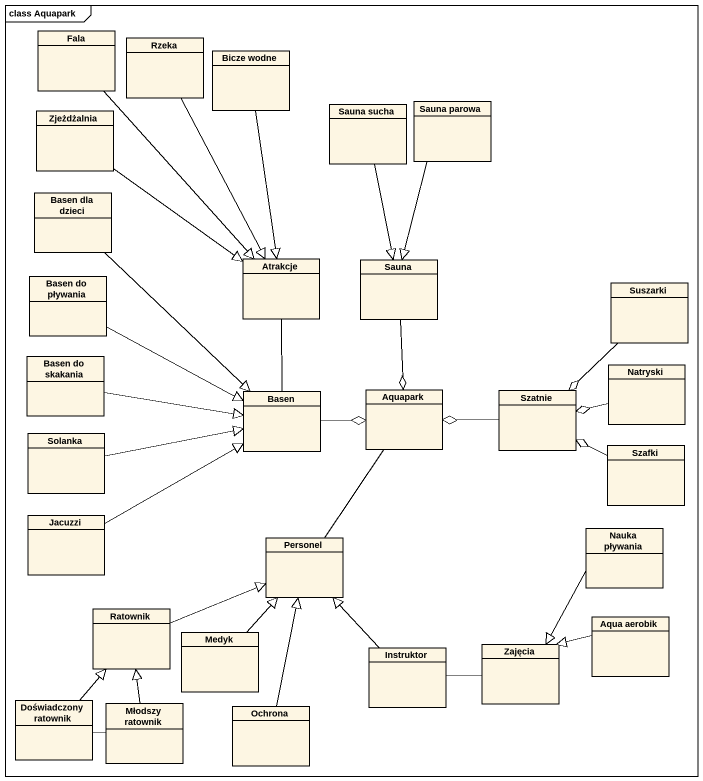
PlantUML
@startuml
mainframe class Aquapark
hide circle
hide empty members
class Fala
class Rzeka
class "Bicze wodne" as Bicze_wodne
class Zjeżdżalnia
class "Sauna sucha" as Sauna_sucha
class "Sauna parowa" as Sauna_parowa
class "Basen dla dzieci" as Basen_dla_dzieci
class Atrakcje
class Sauna
class "Basen do pływania" as Basen_do_pływania
class Suszarki
class "Basen do skakania" as Basen_do_skakania
class Natryski
class Basen
class Aquapark
class Szatnie
class Solanka
class Szafki
class Jacuzzi
class Personel
class "Nauka pływania" as Nauka_pływania
class Ratownik
class Medyk
class Instruktor
class Zajęcia
class "Aqua aerobik" as Aqua_aerobik
class "Doświadczony ratownik" as Doświadczony_ratownik
class "Młodszy ratownik" as Młodszy_ratownik
class Ochrona
Fala --|> Atrakcje
Rzeka --|> Atrakcje
Bicze_wodne --|> Atrakcje
Zjeżdżalnia --|> Atrakcje
Sauna_sucha --|> Sauna
Sauna_parowa --|> Sauna
Basen_dla_dzieci --|> Basen
Atrakcje -- Basen
Sauna --o Aquapark
Basen_do_pływania -right-|> Basen
Suszarki --o Szatnie
Basen_do_skakania -right-|> Basen
Natryski -left-o Szatnie
Basen -right-o Aquapark
Szatnie -left-o Aquapark
Solanka -right-|> Basen
Szafki -left-o Szatnie
Jacuzzi -right-|> Basen
Personel -up- Aquapark
Nauka_pływania --|> Zajęcia
Ratownik -right-|> Personel
Medyk -up-|> Personel
Instruktor -up-|> Personel
Zajęcia -left- Instruktor
Aqua_aerobik -left-|> Zajęcia
Doświadczony_ratownik -up-|> Ratownik
Doświadczony_ratownik -right- Młodszy_ratownik
Młodszy_ratownik -up-|> Ratownik
Ochrona -up-|> Personel
@enduml
